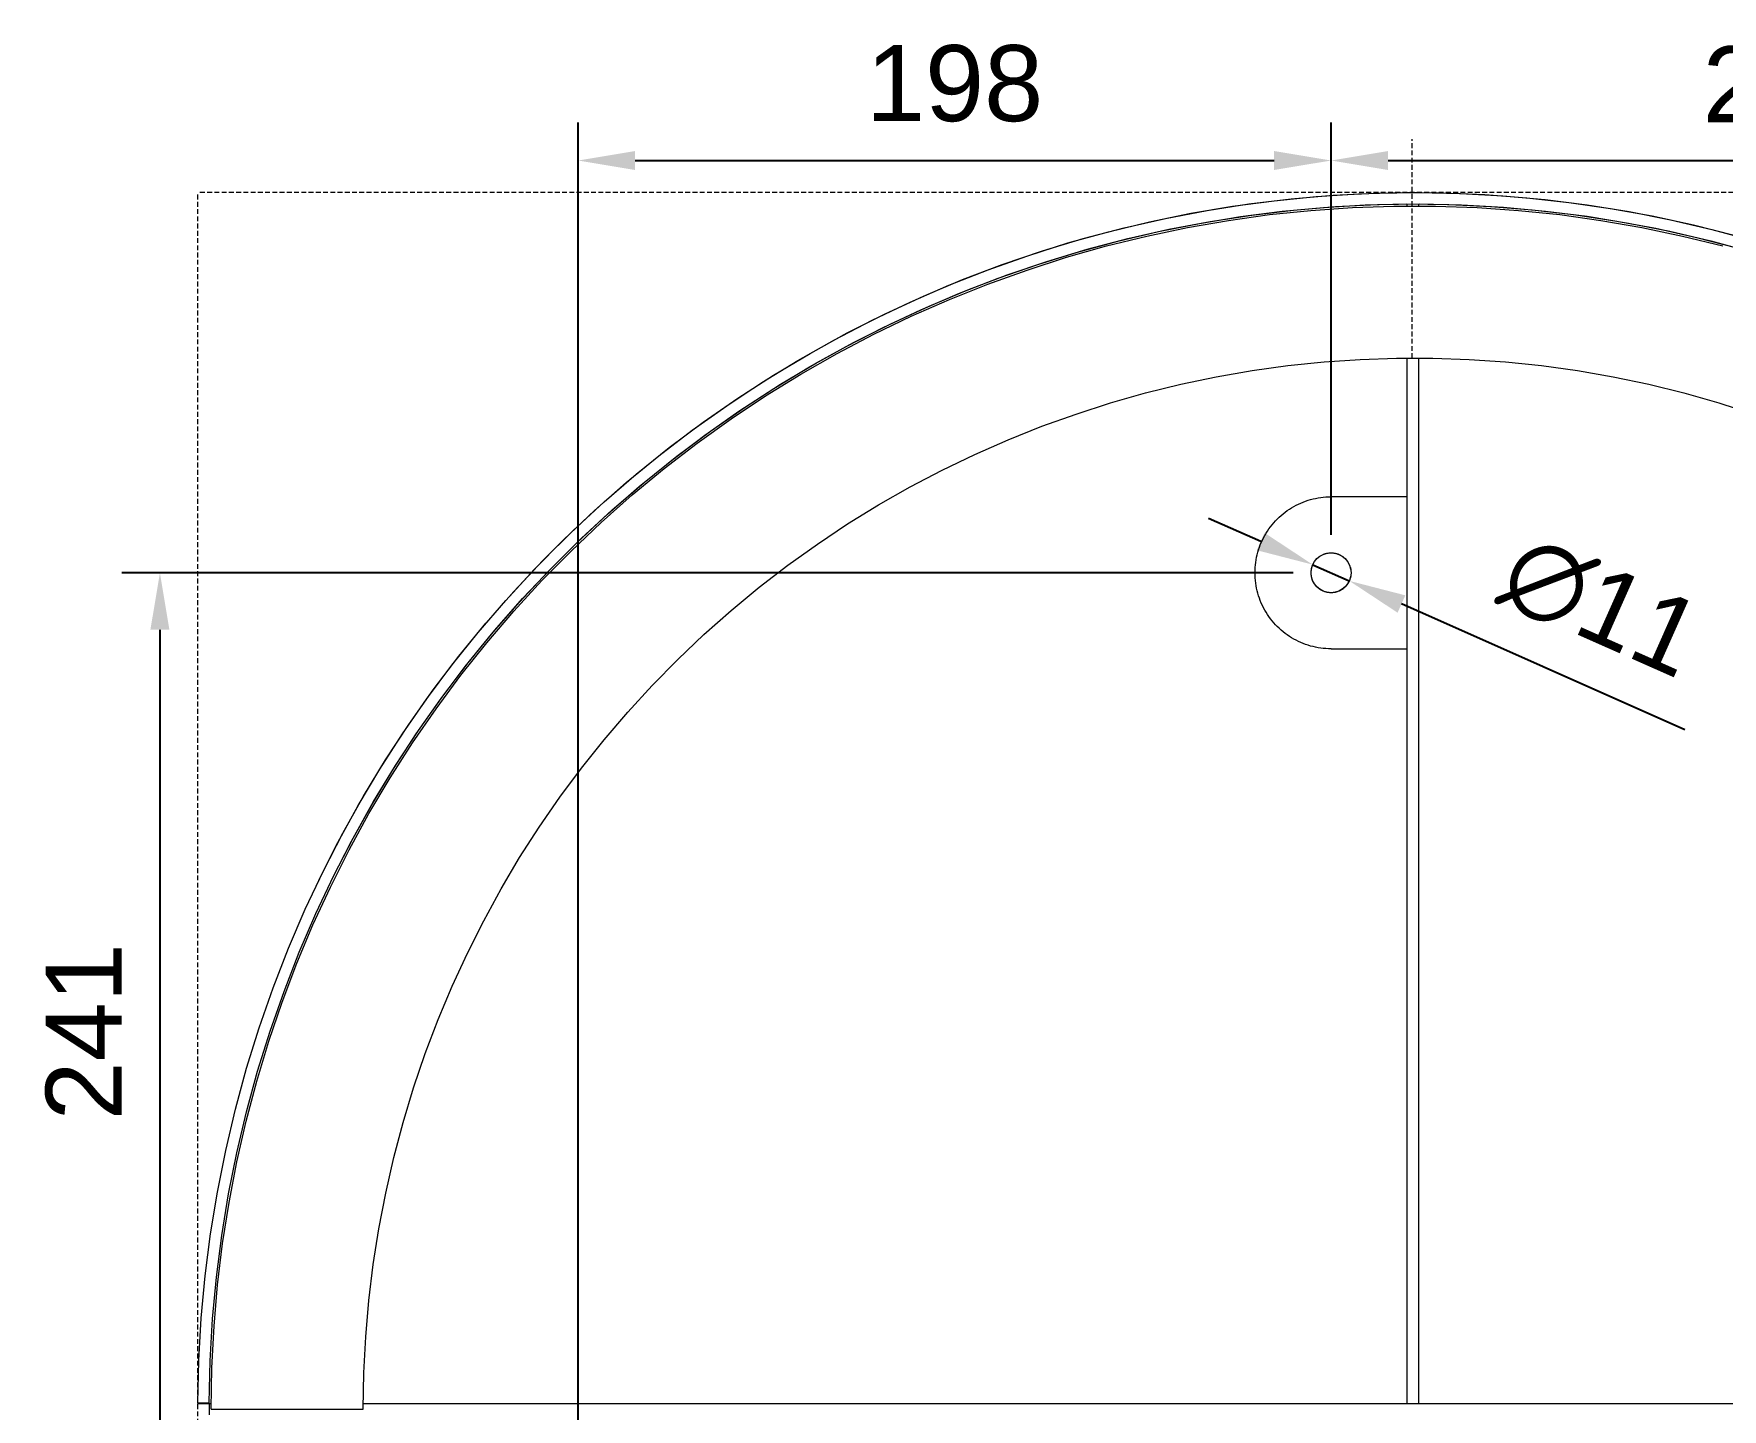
# Model space of a CAD drawing. Header units: millimetres. Extents: x 109 to 2437, y 94 to 1800.
# Drawn here: x 850.1 to 1294.1, y 413.9 to 775.6 of the extents above; entities that cross this region are included whole.
import ezdxf

# ---------------------------------------------------------------- set-up
doc = ezdxf.new("R2010")
doc.units = ezdxf.units.MM
doc.linetypes.add('HIDDEN', pattern=[1.905, 1.27, -0.635])
for name, color, linetype, lineweight in [('ZANO_R', 7, 'Continuous', 0), ('ZANO_R_przerywana', 7, 'HIDDEN', 0), ('ZANO_W', 1, 'Continuous', 0)]:
    doc.layers.add(name, color=color, linetype=linetype, lineweight=lineweight)
doc.styles.add('Arial', font='arial.ttf')
doc.styles.get("Standard").update_dxf_attribs({"font": 'ARIALUNI.TTF'})
doc.dimstyles.new('pl i ang', dxfattribs={"dimtxt": 50, "dimasz": 50, "dimexe": 1.25, "dimexo": 0.625, "dimgap": 10, "dimtad": 1, "dimtoh": 1, "dimtxsty": 'Standard', "dimcen": 2.5, "dimclrd": 1, "dimclre": 1, "dimclrt": 1, "dimadec": 0, "dimazin": 0, "dimtfac": 1, "dimtmove": 0, "dimatfit": 3, "dimfxl": 1, "dimarcsym": 1})

# ---------------------------------------------------------------- blocks, each defined once
blk = doc.blocks.new('*D390')
at = {"layer": 'ZANO_W', "color": 1, "lineweight": -2}
for p, q in [((993.28, 402.36), (993.28, 752.28)), ((1191.28, 643.85), (1191.28, 752.28)), ((1008.28, 742.28), (1176.28, 742.28))]:
    blk.add_line(p, q, dxfattribs=at)
at = {"layer": 'ZANO_W', "color": 1}
for points in [[(1008.28, 744.78), (1008.28, 739.78), (993.28, 742.28)], [(1176.28, 739.78), (1176.28, 744.78), (1191.28, 742.28)]]:
    blk.add_solid(points, dxfattribs=at)
at = {"layer": 'ZANO_W', "color": 1, "insert": (1092.28, 762.49), "char_height": 20, "attachment_point": 5, "style": 'Arial'}
blk.add_mtext('198', dxfattribs=at)
blk = doc.blocks.new('*D391')
at = {"layer": 'ZANO_W', "color": 1, "lineweight": -2}
for p, q in [((1191.28, 643.85), (1191.28, 752.28)), ((1433.28, 445.36), (1433.28, 752.28)), ((1206.28, 742.28), (1418.28, 742.28))]:
    blk.add_line(p, q, dxfattribs=at)
at = {"layer": 'ZANO_W', "color": 1}
for points in [[(1206.28, 744.78), (1206.28, 739.78), (1191.28, 742.28)], [(1418.28, 739.78), (1418.28, 744.78), (1433.28, 742.28)]]:
    blk.add_solid(points, dxfattribs=at)
at = {"layer": 'ZANO_W', "color": 1, "insert": (1312.28, 762.32), "char_height": 20, "attachment_point": 5, "style": 'Arial'}
blk.add_mtext('242', dxfattribs=at)
blk = doc.blocks.new('*D392')
at = {"layer": 'ZANO_W', "color": 1, "lineweight": -2}
for p, q in [((1181.28, 633.85), (873.3, 633.85)), ((883.3, 618.85), (883.3, 407.36)), ((983.28, 392.36), (873.3, 392.36))]:
    blk.add_line(p, q, dxfattribs=at)
at = {"layer": 'ZANO_W', "color": 1}
for points in [[(885.8, 618.85), (880.8, 618.85), (883.3, 633.85)], [(880.8, 407.36), (885.8, 407.36), (883.3, 392.36)]]:
    blk.add_solid(points, dxfattribs=at)
at = {"layer": 'ZANO_W', "color": 1, "insert": (863.26, 513.1), "char_height": 20, "attachment_point": 5, "rotation": 90, "style": 'Arial'}
blk.add_mtext('241', dxfattribs=at)
blk = doc.blocks.new('*D394')
at = {"layer": 'ZANO_W', "color": 1, "lineweight": -2}
for p, q in [((1172.77, 642.07), (1159.06, 648.15)), ((1186.48, 635.98), (1196.08, 631.72)), ((1284.33, 592.56), (1209.79, 625.64))]:
    blk.add_line(p, q, dxfattribs=at)
at = {"layer": 'ZANO_W', "color": 1}
for points in [[(1171.76, 639.78), (1173.79, 644.35), (1186.48, 635.98)], [(1210.81, 627.92), (1208.78, 623.35), (1196.08, 631.72)]]:
    blk.add_solid(points, dxfattribs=at)
at = {"layer": 'ZANO_W', "color": 1, "insert": (1262.34, 625.04), "char_height": 20, "attachment_point": 5, "rotation": 336.0701, "style": 'Arial'}
blk.add_mtext('{\\fArial|b0|i0|c238|p34;∅11}', dxfattribs=at)

msp = doc.modelspace()

# ---------------------------------------------------------------- linework, layer by layer
at = {"layer": 'ZANO_R'}
for p, q in [((1176.36, 731.72), (1187.4, 732.8)), ((1180.76, 732.2), (1191.87, 733.14)), ((1187.4, 732.8), (1198.47, 733.51)), ((1191.87, 733.14), (1203.01, 733.69)), ((1198.47, 733.51), (1209.56, 733.83)), ((1203.01, 733.69), (1214.16, 733.85)), ((1209.56, 733.83), (1220.65, 733.77)), ((1211.28, 733.85), (1211.28, 733.86)), ((1211.28, 733.86), (1214.28, 733.86)), ((1214.16, 733.85), (1225.31, 733.63)), ((1214.28, 733.86), (1214.28, 733.85)), ((1220.65, 733.77), (1231.74, 733.32)), ((1225.31, 733.63), (1236.45, 733.01)), ((1231.74, 733.32), (1242.8, 732.49)), ((1236.45, 733.01), (1247.55, 732.01)), ((1143.57, 726.17), (1154.43, 728.4)), ((1147.71, 727.06), (1158.67, 729.16)), ((1154.43, 728.4), (1165.37, 730.25)), ((1158.67, 729.16), (1169.69, 730.87)), ((1165.37, 730.25), (1176.36, 731.72)), ((1167.49, 727.53), (1178.38, 728.93)), ((1169.69, 730.87), (1180.76, 732.2)), ((1170.43, 727.94), (1181.41, 729.25)), ((1175.13, 728.04), (1186, 729.17)), ((1178.38, 728.93), (1189.31, 729.94)), ((1181.41, 729.25), (1192.43, 730.17)), ((1186, 729.17), (1196.9, 729.93)), ((1189.31, 729.94), (1200.27, 730.59)), ((1192.43, 730.17), (1203.47, 730.7)), ((1196.9, 729.93), (1207.82, 730.31)), ((1200.27, 730.59), (1211.24, 730.85)), ((1203.47, 730.7), (1214.52, 730.85)), ((1207.82, 730.31), (1218.74, 730.31)), ((1211.24, 730.85), (1222.22, 730.73)), ((1211.28, 730.35), (1211.28, 730.85)), ((1214.28, 730.85), (1214.28, 730.35)), ((1214.52, 730.85), (1225.58, 730.61)), ((1218.74, 730.31), (1229.66, 729.93)), ((1222.22, 730.73), (1233.18, 730.23)), ((1225.58, 730.61), (1236.62, 729.99)), ((1229.66, 729.93), (1240.56, 729.17)), ((1233.18, 730.23), (1244.13, 729.35)), ((1236.62, 729.99), (1247.63, 728.99)), ((1240.56, 729.17), (1251.43, 728.04)), ((1242.8, 732.49), (1253.82, 731.27)), ((1244.13, 729.35), (1255.03, 728.09)), ((1247.55, 732.01), (1258.62, 730.62)), ((1247.63, 728.99), (1258.59, 727.6)), ((1253.82, 731.27), (1264.8, 729.68)), ((1258.62, 730.62), (1269.63, 728.85)), ((1264.8, 729.68), (1275.71, 727.7)), ((1269.63, 728.85), (1280.57, 726.7)), ((1126.06, 721.74), (1136.84, 724.59)), ((1132.78, 723.56), (1143.57, 726.17)), ((1136.84, 724.59), (1147.71, 727.06)), ((1137.86, 721.75), (1148.64, 724.19)), ((1142.85, 722.42), (1153.54, 724.66)), ((1145.89, 723.61), (1156.66, 725.75)), ((1148.64, 724.19), (1159.5, 726.26)), ((1153.54, 724.66), (1164.31, 726.54)), ((1156.66, 725.75), (1167.49, 727.53)), ((1159.5, 726.26), (1170.43, 727.94)), ((1164.31, 726.54), (1175.13, 728.04)), ((1251.43, 728.04), (1262.25, 726.54)), ((1255.03, 728.09), (1265.89, 726.46)), ((1258.59, 727.6), (1269.51, 725.83)), ((1262.25, 726.54), (1273.01, 724.66)), ((1265.89, 726.46), (1276.68, 724.45)), ((1269.51, 725.83), (1280.35, 723.68)), ((1273.01, 724.66), (1283.71, 722.42)), ((1275.71, 727.7), (1286.55, 725.35)), ((1276.68, 724.45), (1287.39, 722.07)), ((1280.57, 726.7), (1291.43, 724.16)), ((1286.55, 725.35), (1297.31, 722.62)), ((1291.43, 724.16), (1302.2, 721.25)), ((1111.52, 717.24), (1122.1, 720.59)), ((1115.38, 718.51), (1126.06, 721.74)), ((1121.73, 716.82), (1132.24, 719.8)), ((1122.1, 720.59), (1132.78, 723.56)), ((1124.61, 718.2), (1135.21, 721.09)), ((1127.17, 718.93), (1137.86, 721.75)), ((1132.24, 719.8), (1142.85, 722.42)), ((1135.21, 721.09), (1145.89, 723.61)), ((1280.35, 723.68), (1291.11, 721.15)), ((1283.71, 722.42), (1294.32, 719.8)), ((1287.39, 722.07), (1298.02, 719.32)), ((1291.11, 721.15), (1301.78, 718.25)), ((1094.4, 710.95), (1104.83, 714.91)), ((1101.07, 713.53), (1111.52, 717.24)), ((1103.76, 711.33), (1114.13, 714.95)), ((1104.83, 714.91), (1115.38, 718.51)), ((1106.12, 712.19), (1116.58, 715.74)), ((1111.33, 713.48), (1121.73, 716.82)), ((1114.13, 714.95), (1124.61, 718.2)), ((1116.58, 715.74), (1127.17, 718.93)), ((1084.12, 706.63), (1094.4, 710.95)), ((1090.75, 709.46), (1101.07, 713.53)), ((1093.53, 707.36), (1103.76, 711.33)), ((1095.78, 708.27), (1106.12, 712.19)), ((1101.05, 709.79), (1111.33, 713.48)), ((1074, 701.95), (1084.12, 706.63)), ((1080.58, 705.04), (1090.75, 709.46)), ((1083.44, 703.04), (1093.53, 707.36)), ((1085.58, 703.99), (1095.78, 708.27)), ((1090.9, 705.73), (1101.05, 709.79)), ((1064.05, 696.92), (1074, 701.95)), ((1070.57, 700.27), (1080.58, 705.04)), ((1073.5, 698.37), (1083.44, 703.04)), ((1075.54, 699.37), (1085.58, 703.99)), ((1080.9, 701.34), (1090.9, 705.73)), ((1060.73, 695.15), (1070.57, 700.27)), ((1063.74, 693.36), (1073.5, 698.37)), ((1065.67, 694.39), (1075.54, 699.37)), ((1071.05, 696.6), (1080.9, 701.34)), ((1051.07, 689.69), (1060.73, 695.15)), ((1054.15, 688.02), (1063.74, 693.36)), ((1054.27, 691.55), (1064.05, 696.92)), ((1055.98, 689.07), (1065.67, 694.39)), ((1061.38, 691.52), (1071.05, 696.6)), ((1041.61, 683.9), (1051.07, 689.69)), ((1044.69, 685.84), (1054.27, 691.55)), ((1046.48, 683.42), (1055.98, 689.07)), ((1051.89, 686.11), (1061.38, 691.52)), ((1170.5, 687.02), (1179.95, 688.34)), ((1179.95, 688.34), (1189.44, 689.32)), ((1189.44, 689.32), (1198.97, 689.98)), ((1198.97, 689.98), (1208.51, 690.31)), ((1208.51, 690.31), (1218.05, 690.31)), ((1211.28, 415.36), (1211.28, 690.35)), ((1214.28, 690.35), (1214.28, 415.36)), ((1218.05, 690.31), (1227.59, 689.98)), ((1227.59, 689.98), (1237.11, 689.32)), ((1237.11, 689.32), (1246.61, 688.34)), ((1246.61, 688.34), (1256.06, 687.02)), ((1032.35, 677.79), (1041.61, 683.9)), ((1035.32, 679.8), (1044.69, 685.84)), ((1042.58, 680.38), (1051.89, 686.11)), ((1044.75, 682.34), (1054.15, 688.02)), ((1151.75, 683.42), (1161.09, 685.38)), ((1161.09, 685.38), (1170.5, 687.02)), ((1256.06, 687.02), (1265.47, 685.38)), ((1265.47, 685.38), (1274.81, 683.42)), ((1026.16, 673.44), (1035.32, 679.8)), ((1033.49, 674.33), (1042.58, 680.38)), ((1035.56, 676.35), (1044.75, 682.34)), ((1037.18, 677.44), (1046.48, 683.42)), ((1133.3, 678.53), (1142.48, 681.14)), ((1142.48, 681.14), (1151.75, 683.42)), ((1274.81, 683.42), (1284.07, 681.14)), ((1284.07, 681.14), (1293.26, 678.53)), ((1023.31, 671.36), (1032.35, 677.79)), ((1026.57, 670.04), (1035.56, 676.35)), ((1028.09, 671.14), (1037.18, 677.44)), ((1115.23, 672.38), (1124.21, 675.61)), ((1124.21, 675.61), (1133.3, 678.53)), ((1293.26, 678.53), (1302.35, 675.61)), ((1014.5, 664.62), (1023.31, 671.36)), ((1017.23, 666.76), (1026.16, 673.44)), ((1019.24, 664.52), (1028.09, 671.14)), ((1024.6, 667.97), (1033.49, 674.33)), ((1106.37, 668.85), (1115.23, 672.38)), ((1008.53, 659.78), (1017.23, 666.76)), ((1015.94, 661.3), (1024.6, 667.97)), ((1017.81, 663.42), (1026.57, 670.04)), ((1097.63, 665), (1106.37, 668.85)), ((1005.93, 657.58), (1014.5, 664.62)), ((1009.29, 656.5), (1017.81, 663.42)), ((1010.61, 657.6), (1019.24, 664.52)), ((1089.03, 660.86), (1097.63, 665)), ((997.6, 650.25), (1005.93, 657.58)), ((1000.09, 652.49), (1008.53, 659.78)), ((1002.24, 650.39), (1010.61, 657.6)), ((1007.52, 654.34), (1015.94, 661.3)), ((1080.58, 656.43), (1089.03, 660.86)), ((999.34, 647.1), (1007.52, 654.34)), ((1001.01, 649.29), (1009.29, 656.5)), ((1072.28, 651.7), (1080.58, 656.43)), ((1184.59, 652.7), (1185.23, 652.92)), ((1185.23, 652.92), (1185.89, 653.11)), ((1185.89, 653.11), (1186.55, 653.28)), ((1186.55, 653.28), (1187.21, 653.43)), ((1187.21, 653.43), (1187.88, 653.56)), ((1187.88, 653.56), (1188.56, 653.67)), ((1188.56, 653.67), (1189.24, 653.75)), ((1189.24, 653.75), (1189.92, 653.81)), ((1189.92, 653.81), (1190.6, 653.84)), ((1190.6, 653.84), (1191.28, 653.85)), ((1211.28, 653.85), (1191.28, 653.85)), ((989.54, 642.63), (997.6, 650.25)), ((991.9, 644.92), (1000.09, 652.49)), ((992.99, 641.8), (1001.01, 649.29)), ((994.12, 642.89), (1002.24, 650.39)), ((1064.16, 646.69), (1072.28, 651.7)), ((1177.14, 647.99), (1177.63, 648.47)), ((1177.63, 648.47), (1178.14, 648.93)), ((1178.14, 648.93), (1178.66, 649.37)), ((1178.66, 649.37), (1179.2, 649.79)), ((1179.2, 649.79), (1179.75, 650.19)), ((1179.75, 650.19), (1180.31, 650.58)), ((1180.31, 650.58), (1180.89, 650.94)), ((1180.89, 650.94), (1181.48, 651.29)), ((1181.48, 651.29), (1182.08, 651.61)), ((1182.08, 651.61), (1182.69, 651.91)), ((1182.69, 651.91), (1183.31, 652.2)), ((1183.31, 652.2), (1183.95, 652.46)), ((1183.95, 652.46), (1184.59, 652.7)), ((983.99, 637.07), (991.9, 644.92)), ((991.42, 639.57), (999.34, 647.1)), ((1056.21, 641.41), (1064.16, 646.69)), ((1173.85, 643.65), (1174.19, 644.24)), ((1174.19, 644.24), (1174.56, 644.82)), ((1174.56, 644.82), (1174.94, 645.39)), ((1174.94, 645.39), (1175.35, 645.94)), ((1175.35, 645.94), (1175.77, 646.47)), ((1175.77, 646.47), (1176.21, 647)), ((1176.21, 647), (1176.67, 647.5)), ((1176.67, 647.5), (1177.14, 647.99)), ((981.75, 634.74), (989.54, 642.63)), ((983.76, 631.78), (991.42, 639.57)), ((985.23, 634.04), (992.99, 641.8)), ((986.26, 635.1), (994.12, 642.89)), ((1048.45, 635.85), (1056.21, 641.41)), ((1172.02, 639.25), (1172.22, 639.9)), ((1172.22, 639.9), (1172.44, 640.55)), ((1172.44, 640.55), (1172.68, 641.19)), ((1172.68, 641.19), (1172.94, 641.82)), ((1172.94, 641.82), (1173.22, 642.44)), ((1173.22, 642.44), (1173.53, 643.05)), ((1173.53, 643.05), (1173.85, 643.65)), ((976.35, 628.94), (983.99, 637.07)), ((978.69, 627.05), (986.26, 635.1)), ((1040.88, 630.03), (1048.45, 635.85)), ((1171.29, 634.54), (1171.33, 635.22)), ((1171.33, 635.22), (1171.39, 635.9)), ((1171.39, 635.9), (1171.47, 636.58)), ((1171.47, 636.58), (1171.57, 637.25)), ((1171.57, 637.25), (1171.7, 637.92)), ((1171.7, 637.92), (1171.85, 638.59)), ((1171.85, 638.59), (1172.02, 639.25)), ((1186.13, 634.84), (1186.16, 635.02)), ((1186.16, 635.02), (1186.21, 635.2)), ((1186.21, 635.2), (1186.26, 635.37)), ((1186.26, 635.37), (1186.31, 635.54)), ((1186.31, 635.54), (1186.37, 635.71)), ((1186.37, 635.71), (1186.44, 635.88)), ((1186.44, 635.88), (1186.51, 636.05)), ((1186.51, 636.05), (1186.59, 636.21)), ((1186.59, 636.21), (1186.68, 636.37)), ((1186.68, 636.37), (1186.77, 636.53)), ((1186.77, 636.53), (1186.86, 636.68)), ((1186.86, 636.68), (1186.96, 636.83)), ((1186.96, 636.83), (1187.07, 636.98)), ((1187.07, 636.98), (1187.18, 637.13)), ((1187.18, 637.13), (1187.29, 637.27)), ((1187.29, 637.27), (1187.41, 637.4)), ((1187.41, 637.4), (1187.54, 637.53)), ((1187.54, 637.53), (1187.67, 637.66)), ((1187.67, 637.66), (1187.8, 637.78)), ((1187.8, 637.78), (1187.94, 637.9)), ((1187.94, 637.9), (1188.08, 638.01)), ((1188.08, 638.01), (1188.23, 638.12)), ((1188.23, 638.12), (1188.38, 638.22)), ((1188.38, 638.22), (1188.53, 638.32)), ((1188.53, 638.32), (1188.68, 638.41)), ((1188.68, 638.41), (1188.84, 638.5)), ((1188.84, 638.5), (1189, 638.58)), ((1189, 638.58), (1189.17, 638.66)), ((1189.17, 638.66), (1189.34, 638.73)), ((1189.34, 638.73), (1189.51, 638.79)), ((1189.51, 638.79), (1189.68, 638.85)), ((1189.68, 638.85), (1189.85, 638.9)), ((1189.85, 638.9), (1190.03, 638.95)), ((1190.03, 638.95), (1190.2, 638.99)), ((1190.2, 638.99), (1190.38, 639.02)), ((1190.38, 639.02), (1190.56, 639.05)), ((1190.56, 639.05), (1190.74, 639.07)), ((1190.74, 639.07), (1190.92, 639.09)), ((1190.92, 639.09), (1191.1, 639.1)), ((1191.1, 639.1), (1191.28, 639.1)), ((1191.28, 639.1), (1191.46, 639.1)), ((1191.46, 639.1), (1191.65, 639.09)), ((1191.65, 639.09), (1191.83, 639.07)), ((1191.83, 639.07), (1192.01, 639.05)), ((1192.01, 639.05), (1192.18, 639.02)), ((1192.18, 639.02), (1192.36, 638.99)), ((1192.36, 638.99), (1192.54, 638.95)), ((1192.54, 638.95), (1192.71, 638.9)), ((1192.71, 638.9), (1192.89, 638.85)), ((1192.89, 638.85), (1193.06, 638.79)), ((1193.06, 638.79), (1193.23, 638.73)), ((1193.23, 638.73), (1193.4, 638.66)), ((1193.4, 638.66), (1193.56, 638.58)), ((1193.56, 638.58), (1193.72, 638.5)), ((1193.72, 638.5), (1193.88, 638.41)), ((1193.88, 638.41), (1194.04, 638.32)), ((1194.04, 638.32), (1194.19, 638.22)), ((1194.19, 638.22), (1194.34, 638.12)), ((1194.34, 638.12), (1194.48, 638.01)), ((1194.48, 638.01), (1194.63, 637.9)), ((1194.63, 637.9), (1194.76, 637.78)), ((1194.76, 637.78), (1194.9, 637.66)), ((1194.9, 637.66), (1195.03, 637.53)), ((1195.03, 637.53), (1195.15, 637.4)), ((1195.15, 637.4), (1195.27, 637.27)), ((1195.27, 637.27), (1195.39, 637.13)), ((1195.39, 637.13), (1195.5, 636.98)), ((1195.5, 636.98), (1195.6, 636.83)), ((1195.6, 636.83), (1195.7, 636.68)), ((1195.7, 636.68), (1195.8, 636.53)), ((1195.8, 636.53), (1195.89, 636.37)), ((1195.89, 636.37), (1195.97, 636.21)), ((1195.97, 636.21), (1196.05, 636.05)), ((1196.05, 636.05), (1196.12, 635.88)), ((1196.12, 635.88), (1196.19, 635.71)), ((1196.19, 635.71), (1196.25, 635.54)), ((1196.25, 635.54), (1196.31, 635.37)), ((1196.31, 635.37), (1196.36, 635.2)), ((1196.36, 635.2), (1196.4, 635.02)), ((1196.4, 635.02), (1196.44, 634.84)), ((974.23, 626.59), (981.75, 634.74)), ((976.38, 623.73), (983.76, 631.78)), ((977.74, 626.01), (985.23, 634.04)), ((1171.28, 633.85), (1171.29, 634.54)), ((1171.29, 633.17), (1171.28, 633.85)), ((1171.33, 632.49), (1171.29, 633.17)), ((1171.39, 631.81), (1171.33, 632.49)), ((1171.47, 631.13), (1171.39, 631.81)), ((1171.57, 630.45), (1171.47, 631.13)), ((1186.03, 633.94), (1186.04, 634.12)), ((1186.03, 633.76), (1186.03, 633.94)), ((1186.04, 633.58), (1186.03, 633.76)), ((1186.04, 634.12), (1186.05, 634.3)), ((1186.05, 633.4), (1186.04, 633.58)), ((1186.05, 634.3), (1186.07, 634.49)), ((1186.07, 633.22), (1186.05, 633.4)), ((1186.07, 634.49), (1186.1, 634.66)), ((1186.1, 633.04), (1186.07, 633.22)), ((1186.1, 634.66), (1186.13, 634.84)), ((1186.13, 632.86), (1186.1, 633.04)), ((1186.16, 632.68), (1186.13, 632.86)), ((1186.21, 632.51), (1186.16, 632.68)), ((1186.26, 632.33), (1186.21, 632.51)), ((1186.31, 632.16), (1186.26, 632.33)), ((1186.37, 631.99), (1186.31, 632.16)), ((1186.44, 631.82), (1186.37, 631.99)), ((1186.51, 631.66), (1186.44, 631.82)), ((1186.59, 631.49), (1186.51, 631.66)), ((1186.68, 631.33), (1186.59, 631.49)), ((1186.77, 631.18), (1186.68, 631.33)), ((1186.86, 631.02), (1186.77, 631.18)), ((1186.96, 630.87), (1186.86, 631.02)), ((1187.07, 630.72), (1186.96, 630.87)), ((1187.18, 630.58), (1187.07, 630.72)), ((1187.29, 630.44), (1187.18, 630.58)), ((1195.39, 630.58), (1195.27, 630.44)), ((1195.5, 630.72), (1195.39, 630.58)), ((1195.6, 630.87), (1195.5, 630.72)), ((1195.7, 631.02), (1195.6, 630.87)), ((1195.8, 631.18), (1195.7, 631.02)), ((1195.89, 631.33), (1195.8, 631.18)), ((1195.97, 631.49), (1195.89, 631.33)), ((1196.05, 631.66), (1195.97, 631.49)), ((1196.12, 631.82), (1196.05, 631.66)), ((1196.19, 631.99), (1196.12, 631.82)), ((1196.25, 632.16), (1196.19, 631.99)), ((1196.31, 632.33), (1196.25, 632.16)), ((1196.36, 632.51), (1196.31, 632.33)), ((1196.4, 632.68), (1196.36, 632.51)), ((1196.44, 632.86), (1196.4, 632.68)), ((1196.44, 634.84), (1196.47, 634.66)), ((1196.47, 633.04), (1196.44, 632.86)), ((1196.47, 634.66), (1196.49, 634.49)), ((1196.49, 633.22), (1196.47, 633.04)), ((1196.49, 634.49), (1196.51, 634.3)), ((1196.51, 633.4), (1196.49, 633.22)), ((1196.51, 634.3), (1196.53, 634.12)), ((1196.53, 633.58), (1196.51, 633.4)), ((1196.53, 634.12), (1196.53, 633.94)), ((1196.53, 633.94), (1196.53, 633.76)), ((1196.53, 633.76), (1196.53, 633.58)), ((967, 618.17), (974.23, 626.59)), ((969, 620.56), (976.35, 628.94)), ((971.39, 618.74), (978.69, 627.05)), ((1033.53, 623.95), (1040.88, 630.03)), ((1171.7, 629.78), (1171.57, 630.45)), ((1171.85, 629.12), (1171.7, 629.78)), ((1172.02, 628.46), (1171.85, 629.12)), ((1172.22, 627.8), (1172.02, 628.46)), ((1172.44, 627.15), (1172.22, 627.8)), ((1172.68, 626.52), (1172.44, 627.15)), ((1172.94, 625.88), (1172.68, 626.52)), ((1187.41, 630.3), (1187.29, 630.44)), ((1187.54, 630.17), (1187.41, 630.3)), ((1187.67, 630.05), (1187.54, 630.17)), ((1187.8, 629.92), (1187.67, 630.05)), ((1187.94, 629.8), (1187.8, 629.92)), ((1188.08, 629.69), (1187.94, 629.8)), ((1188.23, 629.58), (1188.08, 629.69)), ((1188.38, 629.48), (1188.23, 629.58)), ((1188.53, 629.38), (1188.38, 629.48)), ((1188.68, 629.29), (1188.53, 629.38)), ((1188.84, 629.2), (1188.68, 629.29)), ((1189, 629.12), (1188.84, 629.2)), ((1189.17, 629.05), (1189, 629.12)), ((1189.34, 628.98), (1189.17, 629.05)), ((1189.51, 628.91), (1189.34, 628.98)), ((1189.68, 628.85), (1189.51, 628.91)), ((1189.85, 628.8), (1189.68, 628.85)), ((1190.03, 628.75), (1189.85, 628.8)), ((1190.2, 628.71), (1190.03, 628.75)), ((1190.38, 628.68), (1190.2, 628.71)), ((1190.56, 628.65), (1190.38, 628.68)), ((1190.74, 628.63), (1190.56, 628.65)), ((1190.92, 628.61), (1190.74, 628.63)), ((1191.1, 628.61), (1190.92, 628.61)), ((1191.28, 628.6), (1191.1, 628.61)), ((1191.46, 628.61), (1191.28, 628.6)), ((1191.65, 628.61), (1191.46, 628.61)), ((1191.83, 628.63), (1191.65, 628.61)), ((1192.01, 628.65), (1191.83, 628.63)), ((1192.18, 628.68), (1192.01, 628.65)), ((1192.36, 628.71), (1192.18, 628.68)), ((1192.54, 628.75), (1192.36, 628.71)), ((1192.71, 628.8), (1192.54, 628.75)), ((1192.89, 628.85), (1192.71, 628.8)), ((1193.06, 628.91), (1192.89, 628.85)), ((1193.23, 628.98), (1193.06, 628.91)), ((1193.4, 629.05), (1193.23, 628.98)), ((1193.56, 629.12), (1193.4, 629.05)), ((1193.72, 629.2), (1193.56, 629.12)), ((1193.88, 629.29), (1193.72, 629.2)), ((1194.04, 629.38), (1193.88, 629.29)), ((1194.19, 629.48), (1194.04, 629.38)), ((1194.34, 629.58), (1194.19, 629.48)), ((1194.48, 629.69), (1194.34, 629.58)), ((1194.63, 629.8), (1194.48, 629.69)), ((1194.76, 629.92), (1194.63, 629.8)), ((1194.9, 630.05), (1194.76, 629.92)), ((1195.03, 630.17), (1194.9, 630.05)), ((1195.15, 630.3), (1195.03, 630.17)), ((1195.27, 630.44), (1195.15, 630.3)), ((969.27, 615.43), (976.38, 623.73)), ((970.54, 617.73), (977.74, 626.01)), ((1026.38, 617.62), (1033.53, 623.95)), ((1173.22, 625.26), (1172.94, 625.88)), ((1173.53, 624.65), (1173.22, 625.26)), ((1173.85, 624.05), (1173.53, 624.65)), ((1174.19, 623.46), (1173.85, 624.05)), ((1174.56, 622.88), (1174.19, 623.46)), ((1174.94, 622.32), (1174.56, 622.88)), ((1175.35, 621.77), (1174.94, 622.32)), ((1175.77, 621.23), (1175.35, 621.77)), ((960.07, 609.51), (967, 618.17)), ((961.94, 611.92), (969, 620.56)), ((963.62, 609.2), (970.54, 617.73)), ((964.4, 610.18), (971.39, 618.74)), ((1019.46, 611.05), (1026.38, 617.62)), ((1176.21, 620.71), (1175.77, 621.23)), ((1176.67, 620.2), (1176.21, 620.71)), ((1177.14, 619.71), (1176.67, 620.2)), ((1177.63, 619.24), (1177.14, 619.71)), ((1178.14, 618.78), (1177.63, 619.24)), ((1178.66, 618.34), (1178.14, 618.78)), ((1179.2, 617.92), (1178.66, 618.34)), ((1179.75, 617.51), (1179.2, 617.92)), ((1180.31, 617.13), (1179.75, 617.51)), ((962.46, 606.89), (969.27, 615.43)), ((1180.89, 616.76), (1180.31, 617.13)), ((1181.48, 616.42), (1180.89, 616.76)), ((1182.08, 616.09), (1181.48, 616.42)), ((1182.69, 615.79), (1182.08, 616.09)), ((1183.31, 615.51), (1182.69, 615.79)), ((1183.95, 615.25), (1183.31, 615.51)), ((1184.59, 615.01), (1183.95, 615.25)), ((1185.23, 614.79), (1184.59, 615.01)), ((1185.89, 614.59), (1185.23, 614.79)), ((1186.55, 614.42), (1185.89, 614.59)), ((1187.21, 614.27), (1186.55, 614.42)), ((1187.88, 614.14), (1187.21, 614.27)), ((1188.56, 614.04), (1187.88, 614.14)), ((1189.24, 613.96), (1188.56, 614.04)), ((1189.92, 613.9), (1189.24, 613.96)), ((1190.6, 613.86), (1189.92, 613.9)), ((1191.28, 613.85), (1190.6, 613.86)), ((1191.28, 613.85), (1211.28, 613.85)), ((953.44, 600.62), (960.07, 609.51)), ((955.19, 603.04), (961.94, 611.92)), ((957.01, 600.44), (963.62, 609.2)), ((957.7, 601.39), (964.4, 610.18)), ((1012.77, 604.24), (1019.46, 611.05)), ((955.95, 598.11), (962.46, 606.89)), ((1006.32, 597.21), (1012.77, 604.24)), ((947.12, 591.5), (953.44, 600.62)), ((948.76, 593.93), (955.19, 603.04)), ((950.7, 591.45), (957.01, 600.44)), ((951.32, 592.36), (957.7, 601.39)), ((949.74, 589.12), (955.95, 598.11)), ((1000.11, 589.95), (1006.32, 597.21)), ((941.12, 582.17), (947.12, 591.5)), ((942.64, 584.61), (948.76, 593.93)), ((944.71, 582.25), (950.7, 591.45)), ((945.25, 583.12), (951.32, 592.36)), ((943.85, 579.92), (949.74, 589.12)), ((994.16, 582.49), (1000.11, 589.95)), ((935.45, 572.64), (941.12, 582.17)), ((936.86, 575.07), (942.64, 584.61)), ((939.04, 572.85), (944.71, 582.25)), ((939.51, 573.67), (945.25, 583.12)), ((988.47, 574.83), (994.16, 582.49)), ((938.28, 570.52), (943.85, 579.92)), ((931.41, 565.34), (936.86, 575.07)), ((933.7, 563.26), (939.04, 572.85)), ((934.11, 564.02), (939.51, 573.67)), ((983.05, 566.97), (988.47, 574.83)), ((930.12, 562.91), (935.45, 572.64)), ((933.03, 560.94), (938.28, 570.52)), ((926.3, 555.43), (931.41, 565.34)), ((929.04, 554.2), (934.11, 564.02)), ((977.9, 558.93), (983.05, 566.97)), ((925.12, 553.01), (930.12, 562.91)), ((928.12, 551.18), (933.03, 560.94)), ((928.69, 553.49), (933.7, 563.26)), ((921.54, 545.34), (926.3, 555.43)), ((973.03, 550.72), (977.9, 558.93)), ((923.55, 541.25), (928.12, 551.18)), ((924.32, 544.2), (929.04, 554.2)), ((968.45, 542.35), (973.03, 550.72)), ((917.14, 535.1), (921.54, 545.34)), ((919.95, 534.05), (924.32, 544.2)), ((964.16, 533.82), (968.45, 542.35)), ((919.33, 531.18), (923.55, 541.25)), ((913.09, 524.71), (917.14, 535.1)), ((915.94, 523.74), (919.95, 534.05)), ((960.17, 525.15), (964.16, 533.82)), ((915.45, 520.96), (919.33, 531.18)), ((909.41, 514.18), (913.09, 524.71)), ((956.48, 516.35), (960.17, 525.15)), ((911.93, 510.62), (915.45, 520.96)), ((912.29, 513.31), (915.94, 523.74)), ((953.09, 507.42), (956.48, 516.35)), ((906.1, 503.53), (909.41, 514.18)), ((909, 502.75), (912.29, 513.31)), ((908.77, 500.16), (911.93, 510.62)), ((950.02, 498.39), (953.09, 507.42)), ((903.16, 492.77), (906.1, 503.53)), ((906.09, 492.09), (909, 502.75)), ((905.98, 489.6), (908.77, 500.16)), ((947.26, 489.25), (950.02, 498.39)), ((900.6, 481.92), (903.16, 492.77)), ((903.54, 481.33), (906.09, 492.09)), ((903.54, 478.94), (905.98, 489.6)), ((944.81, 480.02), (947.26, 489.25)), ((898.42, 470.98), (900.6, 481.92)), ((901.38, 470.49), (903.54, 481.33)), ((942.69, 470.72), (944.81, 480.02)), ((901.48, 468.21), (903.54, 478.94)), ((896.62, 459.98), (898.42, 470.98)), ((940.89, 461.34), (942.69, 470.72)), ((899.59, 459.58), (901.38, 470.49)), ((899.79, 457.42), (901.48, 468.21)), ((895.21, 448.91), (896.62, 459.98)), ((898.19, 448.61), (899.59, 459.58)), ((898.48, 446.57), (899.79, 457.42)), ((939.41, 451.91), (940.89, 461.34)), ((894.18, 437.81), (895.21, 448.91)), ((897.17, 437.6), (898.19, 448.61)), ((938.26, 442.44), (939.41, 451.91)), ((897.53, 435.69), (898.48, 446.57)), ((937.44, 432.93), (938.26, 442.44)), ((893.54, 426.68), (894.18, 437.81)), ((896.53, 426.56), (897.17, 437.6)), ((896.97, 424.78), (897.53, 435.69)), ((936.94, 423.4), (937.44, 432.93)), ((893.28, 415.53), (893.54, 426.68)), ((896.28, 415.51), (896.53, 426.56)), ((896.78, 413.85), (896.97, 424.78)), ((936.78, 413.85), (936.94, 423.4)), ((893.28, 415.53), (896.28, 415.51)), ((893.28, 415.36), (896.28, 415.36)), ((893.28, 413.85), (893.28, 415.36)), ((896.28, 415.36), (896.28, 412.36)), ((896.28, 415.36), (896.78, 415.36)), ((896.78, 413.85), (936.78, 413.85)), ((936.78, 415.36), (1211.28, 415.36)), ((1211.28, 415.36), (1214.28, 415.36)), ((1214.28, 415.36), (1489.78, 415.36))]:
    msp.add_line(p, q, dxfattribs=at)
msp.add_circle((1191.28, 633.85), 5.25, dxfattribs=at)
at = {"layer": 'ZANO_R_przerywana'}
for points in [[(1212.57, 690.31), (1212.57, 747.9)], [(893.28, 93.86), (893.28, 733.86)], [(1533.28, 733.86), (893.28, 733.86)]]:
    msp.add_lwpolyline(points, dxfattribs=at)

# ---------------------------------------------------------------- dimensions: what is measured, and where the dimension line sits
at = {"layer": 'ZANO_W'}
for base, p1, p2, picture, middle in [((1191.28, 742.28), (993.28, 392.36), (1191.28, 633.85), '*D390', (1092.28, 762.49)), ((1433.28, 742.28), (1191.28, 633.85), (1433.28, 435.36), '*D391', (1312.28, 762.32))]:
    dim = msp.add_linear_dim(base=base, p1=p1, p2=p2, dimstyle='pl i ang', override={"dimtxt": 20, "dimasz": 15, "dimexe": 10, "dimexo": 10, "dimtoh": 0, "dimdec": 0, "dimtxsty": 'Arial', "dimtdec": 0, "dimtmove": 1}, dxfattribs=at)
    dim.commit()
    dim.dimension.update_dxf_attribs({"geometry": picture, "text_midpoint": middle})
dim = msp.add_diameter_dim_2p(p1=(1186.48412, 635.98187), p2=(1196.08156, 631.72287), text='{\\fArial|b0|i0|c238|p34;<>}', dimstyle='pl i ang', override={"dimtxt": 20, "dimasz": 15, "dimexe": 10, "dimexo": 10, "dimtoh": 0, "dimdec": 0, "dimtxsty": 'Arial', "dimtdec": 0, "dimtmove": 1}, dxfattribs=at)
dim.commit()
dim.dimension.update_dxf_attribs({"geometry": '*D394', "text_midpoint": (1262.3419, 625.04304)})
dim = msp.add_linear_dim(base=(883.3, 392.36), p1=(1191.28, 633.85), p2=(993.28, 392.36), angle=90, dimstyle='pl i ang', override={"dimtxt": 20, "dimasz": 15, "dimexe": 10, "dimexo": 10, "dimtoh": 0, "dimdec": 0, "dimtxsty": 'Arial', "dimtdec": 0, "dimtmove": 1}, dxfattribs=at)
dim.commit()
dim.dimension.update_dxf_attribs({"geometry": '*D392', "text_midpoint": (863.26, 513.1)})

doc.saveas('drawing.dxf')
